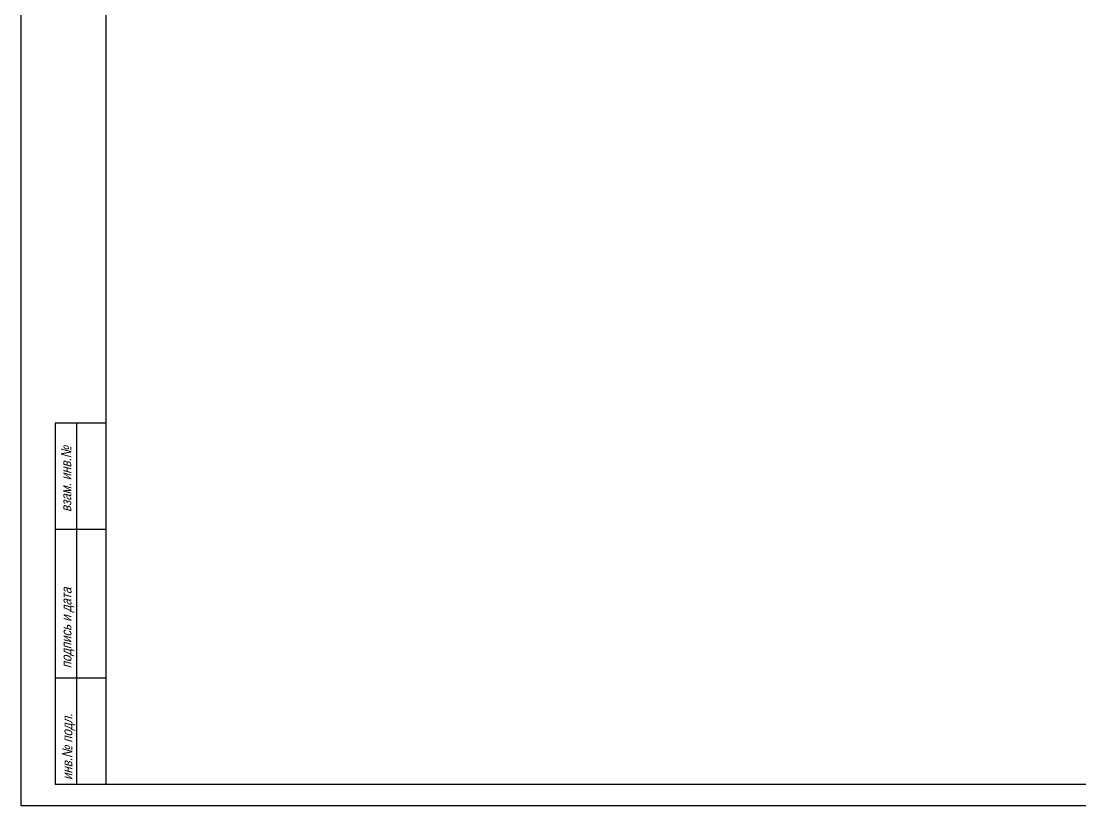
# Model space of a CAD drawing. Header units: inches. Extents: x 2870606 to 3671143, y -733551 to -473558.
# Drawn here: x 3144143 to 3169057, y -545903 to -527448 of the extents above; entities that cross this region are included whole.
import ezdxf

# ---------------------------------------------------------------- set-up
doc = ezdxf.new("R2010")
doc.units = ezdxf.units.IN
doc.header["$MEASUREMENT"] = 0
doc.layers.add('ђЂЊЉЂ', color=7, linetype='Continuous')
doc.styles.add('ira', font='arial.ttf', dxfattribs={"height": 3})

msp = doc.modelspace()

# ---------------------------------------------------------------- linework, layer by layer
at = {"lineweight": 30}
for p, q in [((3145443.15, -536903.23), (3144943.15, -536903.23)), ((3144943.15, -536903.23), (3144943.15, -545403.23)), ((3145443.15, -536903.23), (3145443.15, -545403.23)), ((3146143.15, -536903.23), (3145443.15, -536903.23)), ((3145443.15, -539403.23), (3144943.15, -539403.23)), ((3146143.15, -539403.23), (3145443.15, -539403.23)), ((3145443.15, -542903.23), (3144943.15, -542903.23)), ((3146143.15, -542903.23), (3145443.15, -542903.23)), ((3145443.15, -545403.23), (3144943.15, -545403.23)), ((3146143.15, -545403.23), (3145443.15, -545403.23))]:
    msp.add_line(p, q, dxfattribs=at)
msp.add_lwpolyline([(3144143.15, -545903.23), (3144143.15, -491903.23), (3219143.15, -491903.23), (3219143.15, -545903.23)], close=True)
msp.add_lwpolyline([(3146143.15, -545403.23), (3146143.15, -492403.23), (3218643.15, -492403.23), (3218643.15, -545403.23)], close=True, dxfattribs=at)

# ---------------------------------------------------------------- texts
at = {"layer": 'ђЂЊЉЂ', "color": 7, "linetype": 'Continuous', "lineweight": 20, "style": 'ira', "oblique": 15, "width": 0.8}
for s, p in [('взам. инв.№', (3145321.13, -538992.8)), ('подпись и дата', (3145326.12, -542669.08)), ('инв.№ подл.', (3145347.16, -545296.62))]:
    msp.add_text(s, height=240, rotation=90, dxfattribs=at).set_placement(p)

doc.saveas('drawing.dxf')
